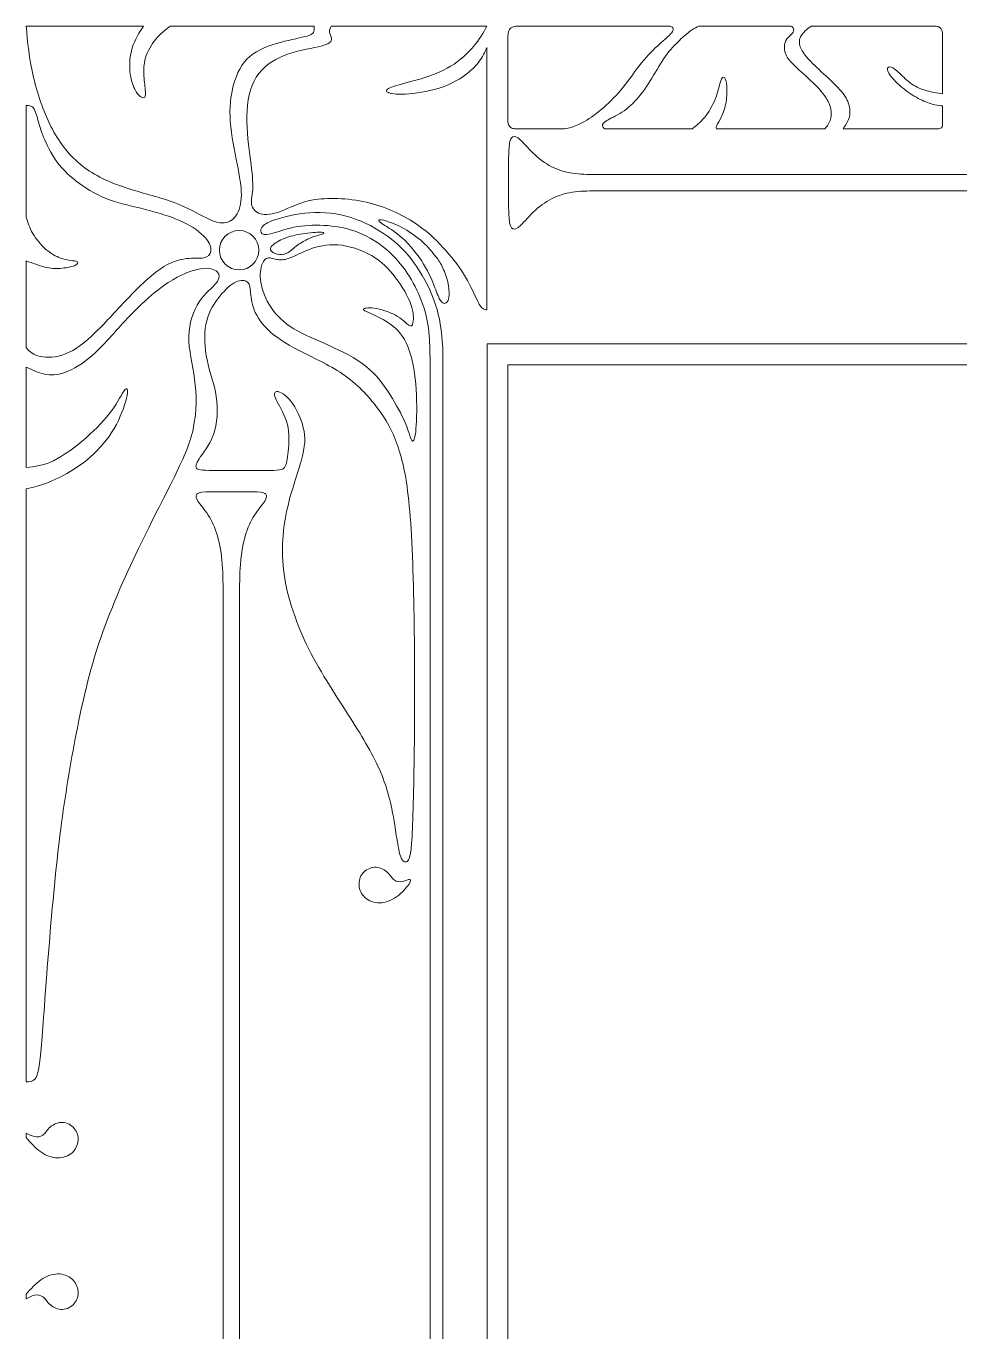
# Model space of a CAD drawing. Header units: millimetres. Extents: x -94 to 94, y -14 to 141.
# Drawn here: x -93.5 to -42.8, y 69.7 to 140.6 of the extents above; entities that cross this region are included whole.
import ezdxf

# ---------------------------------------------------------------- set-up
doc = ezdxf.new("R2010")
doc.units = ezdxf.units.MM
doc.header["$MEASUREMENT"] = 0
doc.layers.add('Layer 1', color=7, linetype='Continuous')

msp = doc.modelspace()

# ---------------------------------------------------------------- linework, layer by layer
at = {"layer": 'Layer 1', "lineweight": 9}
for points in [[(-68.496, 28.624), (69.198, 28.624), (69.198, 123.342), (-68.496, 123.342), (-68.496, 28.624)], [(-67.364, 29.757), (68.065, 29.757), (68.065, 122.209), (-67.364, 122.209), (-67.364, 29.757)]]:
    msp.add_lwpolyline(points, close=True, dxfattribs=at)
msp.add_ellipse((-81.964, 128.43), major_axis=(0, 1.07), ratio=1, dxfattribs=at)
for points in [[(-93.529, 140.604), (-93.529, 140.604), (-87.159, 140.604), (-87.159, 140.604)], [(-85.68, 140.604), (-85.68, 140.604), (-77.878, 140.604), (-77.878, 140.604)], [(-76.965, 140.604), (-76.965, 140.604), (-68.502, 140.604), (-68.502, 140.604)], [(-58.556, 140.604), (-58.556, 140.604), (-66.799, 140.604), (-66.799, 140.604)], [(-56.999, 140.604), (-56.999, 140.604), (-51.993, 140.604), (-51.993, 140.604)], [(-50.895, 140.604), (-50.895, 140.604), (-44.179, 140.604), (-44.179, 140.604)], [(-67.365, 139.954), (-67.365, 139.954), (-67.365, 135.549), (-67.365, 135.549)], [(-43.754, 140.064), (-43.754, 140.064), (-43.754, 136.929), (-43.754, 136.929)], [(-68.502, 139.438), (-68.502, 139.438), (-68.502, 125.186), (-68.502, 125.186)], [(-93.529, 130.22), (-93.529, 130.22), (-93.529, 136.292), (-93.529, 136.292)], [(-43.754, 136.268), (-43.754, 136.268), (-43.754, 135.282), (-43.754, 135.282)], [(-66.846, 135.03), (-66.846, 135.03), (-64.294, 135.03), (-64.294, 135.03)], [(-62.1, 135.03), (-62.1, 135.03), (-57.349, 135.03), (-57.349, 135.03)], [(-56.036, 135.03), (-56.036, 135.03), (-50.152, 135.03), (-50.152, 135.03)], [(-49.161, 135.03), (-49.161, 135.03), (-44.021, 135.03), (-44.021, 135.03)], [(-23.721, 132.537), (-23.721, 132.537), (-62.418, 132.537), (-62.418, 132.537)], [(-30.186, 131.657), (-30.186, 131.657), (-62.418, 131.657), (-62.418, 131.657)], [(-93.529, 123.141), (-93.529, 123.141), (-93.529, 127.86), (-93.529, 127.86)], [(-93.529, 122.088), (-93.529, 122.088), (-93.529, 116.629), (-93.529, 116.629)], [(-71.588, 75.983), (-71.588, 75.983), (-71.588, 122.082), (-71.588, 122.082)], [(-70.896, 75.983), (-70.896, 75.983), (-70.896, 122.082), (-70.896, 122.082)], [(-93.529, 115.465), (-93.529, 115.465), (-93.529, 83.265), (-93.529, 83.265)], [(-82.832, 75.983), (-82.832, 75.983), (-82.832, 109.551), (-82.832, 109.551)], [(-81.934, 75.983), (-81.934, 75.983), (-81.934, 109.551), (-81.934, 109.551)], [(-93.529, 80.485), (-93.529, 80.485), (-93.529, 80.237), (-93.529, 80.237)], [(-82.832, 75.983), (-82.832, 75.983), (-82.832, 42.415), (-82.832, 42.415)], [(-81.934, 75.983), (-81.934, 75.983), (-81.934, 42.415), (-81.934, 42.415)], [(-71.588, 75.983), (-71.588, 75.983), (-71.588, 29.884), (-71.588, 29.884)], [(-70.896, 75.983), (-70.896, 75.983), (-70.896, 29.884), (-70.896, 29.884)], [(-93.529, 71.481), (-93.529, 71.481), (-93.529, 71.729), (-93.529, 71.729)]]:
    msp.add_open_spline(points, degree=3, dxfattribs=at)
for points, knots in [([(-93.529, 140.604), (-93.444, 139.723), (-93.359, 138.843), (-93.148, 137.91), (-93.148, 137.91), (-92.938, 136.977), (-92.602, 135.991), (-92.18, 135.157), (-92.18, 135.157), (-91.758, 134.324), (-91.25, 133.642), (-90.599, 133.107), (-90.599, 133.107), (-89.949, 132.572), (-89.157, 132.184), (-88.303, 131.888), (-88.303, 131.888), (-87.448, 131.592), (-86.53, 131.387), (-85.768, 131.12), (-85.768, 131.12), (-85.005, 130.852), (-84.396, 130.522), (-83.94, 130.289), (-83.94, 130.289), (-83.484, 130.056), (-83.18, 129.919), (-82.889, 129.914), (-82.889, 129.914), (-82.598, 129.909), (-82.32, 130.034), (-82.131, 130.297), (-82.131, 130.297), (-81.942, 130.559), (-81.843, 130.957), (-81.84, 131.424), (-81.84, 131.424), (-81.837, 131.891), (-81.932, 132.425), (-82.068, 133.118), (-82.068, 133.118), (-82.205, 133.81), (-82.383, 134.659), (-82.438, 135.414), (-82.438, 135.414), (-82.493, 136.169), (-82.425, 136.83), (-82.257, 137.43), (-82.257, 137.43), (-82.089, 138.031), (-81.822, 138.571), (-81.376, 138.954), (-81.376, 138.954), (-80.93, 139.336), (-80.306, 139.562), (-79.714, 139.722), (-79.714, 139.722), (-79.122, 139.882), (-78.56, 139.976), (-78.259, 140.065), (-78.259, 140.065), (-77.957, 140.154), (-77.915, 140.238), (-77.895, 140.327), (-77.895, 140.327), (-77.875, 140.416), (-77.876, 140.51), (-77.878, 140.604)], [0, 0, 0, 0, 0.055556, 0.055556, 0.055556, 0.055556, 0.111111, 0.111111, 0.111111, 0.111111, 0.166667, 0.166667, 0.166667, 0.166667, 0.222222, 0.222222, 0.222222, 0.222222, 0.277778, 0.277778, 0.277778, 0.277778, 0.333333, 0.333333, 0.333333, 0.333333, 0.388889, 0.388889, 0.388889, 0.388889, 0.444444, 0.444444, 0.444444, 0.444444, 0.5, 0.5, 0.5, 0.5, 0.555556, 0.555556, 0.555556, 0.555556, 0.611111, 0.611111, 0.611111, 0.611111, 0.666667, 0.666667, 0.666667, 0.666667, 0.722222, 0.722222, 0.722222, 0.722222, 0.777778, 0.777778, 0.777778, 0.777778, 0.833333, 0.833333, 0.833333, 0.833333, 0.888889, 0.888889, 0.888889, 0.888889, 1, 1, 1, 1]), ([(-87.159, 140.604), (-87.393, 140.227), (-87.628, 139.85), (-87.761, 139.428), (-87.761, 139.428), (-87.894, 139.006), (-87.925, 138.539), (-87.889, 138.141), (-87.889, 138.141), (-87.852, 137.742), (-87.747, 137.412), (-87.632, 137.184), (-87.632, 137.184), (-87.516, 136.956), (-87.39, 136.83), (-87.291, 136.764), (-87.291, 136.764), (-87.191, 136.699), (-87.118, 136.694), (-87.078, 136.751), (-87.078, 136.751), (-87.039, 136.809), (-87.034, 136.93), (-87.055, 137.152), (-87.055, 137.152), (-87.076, 137.375), (-87.123, 137.7), (-87.136, 138.023), (-87.136, 138.023), (-87.149, 138.345), (-87.128, 138.665), (-87, 139.011), (-87, 139.011), (-86.871, 139.357), (-86.635, 139.73), (-86.397, 139.999), (-86.397, 139.999), (-86.16, 140.269), (-85.92, 140.436), (-85.68, 140.604)], [0, 0, 0, 0, 0.090909, 0.090909, 0.090909, 0.090909, 0.181818, 0.181818, 0.181818, 0.181818, 0.272727, 0.272727, 0.272727, 0.272727, 0.363636, 0.363636, 0.363636, 0.363636, 0.454545, 0.454545, 0.454545, 0.454545, 0.545455, 0.545455, 0.545455, 0.545455, 0.636364, 0.636364, 0.636364, 0.636364, 0.727273, 0.727273, 0.727273, 0.727273, 0.818182, 0.818182, 0.818182, 0.818182, 1, 1, 1, 1]), ([(-76.965, 140.604), (-77.016, 140.494), (-77.067, 140.384), (-77.046, 140.259), (-77.046, 140.259), (-77.024, 140.133), (-76.93, 139.992), (-76.945, 139.866), (-76.945, 139.866), (-76.961, 139.74), (-77.087, 139.63), (-77.504, 139.522), (-77.504, 139.522), (-77.921, 139.415), (-78.629, 139.31), (-79.273, 139.092), (-79.273, 139.092), (-79.918, 138.875), (-80.5, 138.545), (-80.891, 138.028), (-80.891, 138.028), (-81.282, 137.512), (-81.481, 136.809), (-81.528, 136.015), (-81.528, 136.015), (-81.575, 135.22), (-81.471, 134.334), (-81.379, 133.603), (-81.379, 133.603), (-81.287, 132.871), (-81.208, 132.294), (-81.216, 131.87), (-81.216, 131.87), (-81.224, 131.445), (-81.319, 131.172), (-81.282, 130.934), (-81.282, 130.934), (-81.245, 130.695), (-81.077, 130.49), (-80.802, 130.409), (-80.802, 130.409), (-80.527, 130.328), (-80.144, 130.37), (-79.68, 130.551), (-79.68, 130.551), (-79.216, 130.732), (-78.671, 131.052), (-77.832, 131.18), (-77.832, 131.18), (-76.993, 131.308), (-75.86, 131.246), (-74.851, 130.989), (-74.851, 130.989), (-73.841, 130.732), (-72.955, 130.281), (-72.276, 129.814), (-72.276, 129.814), (-71.597, 129.347), (-71.125, 128.865), (-70.714, 128.393), (-70.714, 128.393), (-70.302, 127.921), (-69.951, 127.46), (-69.665, 126.975), (-69.665, 126.975), (-69.379, 126.49), (-69.159, 125.981), (-69.015, 125.687), (-69.015, 125.687), (-68.87, 125.394), (-68.802, 125.315), (-68.73, 125.267), (-68.73, 125.267), (-68.657, 125.22), (-68.58, 125.203), (-68.502, 125.186)], [0, 0, 0, 0, 0.05, 0.05, 0.05, 0.05, 0.1, 0.1, 0.1, 0.1, 0.15, 0.15, 0.15, 0.15, 0.2, 0.2, 0.2, 0.2, 0.25, 0.25, 0.25, 0.25, 0.3, 0.3, 0.3, 0.3, 0.35, 0.35, 0.35, 0.35, 0.4, 0.4, 0.4, 0.4, 0.45, 0.45, 0.45, 0.45, 0.5, 0.5, 0.5, 0.5, 0.55, 0.55, 0.55, 0.55, 0.6, 0.6, 0.6, 0.6, 0.65, 0.65, 0.65, 0.65, 0.7, 0.7, 0.7, 0.7, 0.75, 0.75, 0.75, 0.75, 0.8, 0.8, 0.8, 0.8, 0.85, 0.85, 0.85, 0.85, 0.9, 0.9, 0.9, 0.9, 1, 1, 1, 1]), ([(-68.502, 140.604), (-68.7, 140.248), (-68.898, 139.891), (-69.217, 139.512), (-69.217, 139.512), (-69.536, 139.132), (-69.977, 138.728), (-70.472, 138.424), (-70.472, 138.424), (-70.968, 138.12), (-71.518, 137.915), (-72.082, 137.748), (-72.082, 137.748), (-72.646, 137.58), (-73.223, 137.449), (-73.563, 137.333), (-73.563, 137.333), (-73.904, 137.218), (-74.009, 137.118), (-73.93, 137.037), (-73.93, 137.037), (-73.852, 136.956), (-73.59, 136.893), (-73.118, 136.903), (-73.118, 136.903), (-72.646, 136.914), (-71.964, 136.998), (-71.369, 137.158), (-71.369, 137.158), (-70.774, 137.318), (-70.265, 137.554), (-69.859, 137.821), (-69.859, 137.821), (-69.452, 138.088), (-69.148, 138.387), (-68.939, 138.662), (-68.939, 138.662), (-68.73, 138.937), (-68.616, 139.187), (-68.502, 139.438)], [0, 0, 0, 0, 0.090909, 0.090909, 0.090909, 0.090909, 0.181818, 0.181818, 0.181818, 0.181818, 0.272727, 0.272727, 0.272727, 0.272727, 0.363636, 0.363636, 0.363636, 0.363636, 0.454545, 0.454545, 0.454545, 0.454545, 0.545455, 0.545455, 0.545455, 0.545455, 0.636364, 0.636364, 0.636364, 0.636364, 0.727273, 0.727273, 0.727273, 0.727273, 0.818182, 0.818182, 0.818182, 0.818182, 1, 1, 1, 1]), ([(-66.799, 140.604), (-66.858, 140.604), (-66.917, 140.604), (-66.995, 140.586), (-66.995, 140.586), (-67.073, 140.568), (-67.17, 140.532), (-67.234, 140.468), (-67.234, 140.468), (-67.298, 140.403), (-67.33, 140.31), (-67.346, 140.22), (-67.346, 140.22), (-67.362, 140.129), (-67.364, 140.041), (-67.365, 139.954)], [0, 0, 0, 0, 0.2, 0.2, 0.2, 0.2, 0.4, 0.4, 0.4, 0.4, 0.6, 0.6, 0.6, 0.6, 1, 1, 1, 1]), ([(-58.592, 140.604), (-58.513, 140.582), (-58.435, 140.561), (-58.403, 140.503), (-58.403, 140.503), (-58.372, 140.445), (-58.387, 140.351), (-58.486, 140.228), (-58.486, 140.228), (-58.584, 140.104), (-58.765, 139.952), (-59.031, 139.716), (-59.031, 139.716), (-59.297, 139.48), (-59.648, 139.16), (-59.984, 138.759), (-59.984, 138.759), (-60.32, 138.358), (-60.639, 137.876), (-60.975, 137.446), (-60.975, 137.446), (-61.311, 137.016), (-61.662, 136.638), (-62.024, 136.309), (-62.024, 136.309), (-62.386, 135.98), (-62.758, 135.7), (-63.08, 135.502), (-63.08, 135.502), (-63.403, 135.304), (-63.675, 135.188), (-63.869, 135.124), (-63.869, 135.124), (-64.063, 135.059), (-64.179, 135.044), (-64.294, 135.03)], [0, 0, 0, 0, 0.1, 0.1, 0.1, 0.1, 0.2, 0.2, 0.2, 0.2, 0.3, 0.3, 0.3, 0.3, 0.4, 0.4, 0.4, 0.4, 0.5, 0.5, 0.5, 0.5, 0.6, 0.6, 0.6, 0.6, 0.7, 0.7, 0.7, 0.7, 0.8, 0.8, 0.8, 0.8, 1, 1, 1, 1]), ([(-62.1, 135.03), (-62.16, 135.078), (-62.22, 135.127), (-62.226, 135.198), (-62.226, 135.198), (-62.231, 135.27), (-62.181, 135.364), (-61.995, 135.477), (-61.995, 135.477), (-61.809, 135.59), (-61.486, 135.721), (-61.168, 135.929), (-61.168, 135.929), (-60.849, 136.137), (-60.535, 136.423), (-60.246, 136.771), (-60.246, 136.771), (-59.958, 137.118), (-59.696, 137.527), (-59.447, 137.94), (-59.447, 137.94), (-59.198, 138.353), (-58.962, 138.77), (-58.71, 139.105), (-58.71, 139.105), (-58.458, 139.441), (-58.191, 139.695), (-57.963, 139.904), (-57.963, 139.904), (-57.735, 140.112), (-57.546, 140.275), (-57.392, 140.384), (-57.392, 140.384), (-57.238, 140.493), (-57.118, 140.548), (-56.999, 140.604)], [0, 0, 0, 0, 0.1, 0.1, 0.1, 0.1, 0.2, 0.2, 0.2, 0.2, 0.3, 0.3, 0.3, 0.3, 0.4, 0.4, 0.4, 0.4, 0.5, 0.5, 0.5, 0.5, 0.6, 0.6, 0.6, 0.6, 0.7, 0.7, 0.7, 0.7, 0.8, 0.8, 0.8, 0.8, 1, 1, 1, 1]), ([(-51.993, 140.604), (-51.932, 140.566), (-51.872, 140.529), (-51.85, 140.463), (-51.85, 140.463), (-51.828, 140.397), (-51.843, 140.303), (-51.915, 140.213), (-51.915, 140.213), (-51.988, 140.122), (-52.116, 140.035), (-52.205, 139.918), (-52.205, 139.918), (-52.294, 139.8), (-52.344, 139.65), (-52.348, 139.465), (-52.348, 139.465), (-52.352, 139.28), (-52.31, 139.06), (-52.1, 138.789), (-52.1, 138.789), (-51.89, 138.518), (-51.513, 138.195), (-51.162, 137.877), (-51.162, 137.877), (-50.81, 137.558), (-50.485, 137.243), (-50.251, 136.942), (-50.251, 136.942), (-50.016, 136.64), (-49.872, 136.352), (-49.822, 136.087), (-49.822, 136.087), (-49.772, 135.822), (-49.817, 135.581), (-49.888, 135.409), (-49.888, 135.409), (-49.958, 135.237), (-50.055, 135.133), (-50.152, 135.03)], [0, 0, 0, 0, 0.090909, 0.090909, 0.090909, 0.090909, 0.181818, 0.181818, 0.181818, 0.181818, 0.272727, 0.272727, 0.272727, 0.272727, 0.363636, 0.363636, 0.363636, 0.363636, 0.454545, 0.454545, 0.454545, 0.454545, 0.545455, 0.545455, 0.545455, 0.545455, 0.636364, 0.636364, 0.636364, 0.636364, 0.727273, 0.727273, 0.727273, 0.727273, 0.818182, 0.818182, 0.818182, 0.818182, 1, 1, 1, 1]), ([(-49.161, 135.03), (-49.03, 135.22), (-48.899, 135.41), (-48.835, 135.617), (-48.835, 135.617), (-48.771, 135.825), (-48.773, 136.05), (-48.826, 136.271), (-48.826, 136.271), (-48.878, 136.491), (-48.98, 136.706), (-49.176, 136.956), (-49.176, 136.956), (-49.371, 137.207), (-49.659, 137.492), (-49.978, 137.791), (-49.978, 137.791), (-50.296, 138.09), (-50.645, 138.402), (-50.9, 138.663), (-50.9, 138.663), (-51.154, 138.924), (-51.314, 139.134), (-51.416, 139.33), (-51.416, 139.33), (-51.518, 139.527), (-51.563, 139.711), (-51.517, 139.885), (-51.517, 139.885), (-51.471, 140.059), (-51.335, 140.224), (-51.216, 140.343), (-51.216, 140.343), (-51.097, 140.461), (-50.996, 140.532), (-50.895, 140.604)], [0, 0, 0, 0, 0.1, 0.1, 0.1, 0.1, 0.2, 0.2, 0.2, 0.2, 0.3, 0.3, 0.3, 0.3, 0.4, 0.4, 0.4, 0.4, 0.5, 0.5, 0.5, 0.5, 0.6, 0.6, 0.6, 0.6, 0.7, 0.7, 0.7, 0.7, 0.8, 0.8, 0.8, 0.8, 1, 1, 1, 1]), ([(-44.179, 140.604), (-44.135, 140.604), (-44.091, 140.604), (-44.038, 140.589), (-44.038, 140.589), (-43.985, 140.574), (-43.923, 140.545), (-43.882, 140.509), (-43.882, 140.509), (-43.84, 140.474), (-43.817, 140.432), (-43.799, 140.385), (-43.799, 140.385), (-43.781, 140.338), (-43.766, 140.286), (-43.759, 140.232), (-43.759, 140.232), (-43.752, 140.177), (-43.753, 140.121), (-43.754, 140.064)], [0, 0, 0, 0, 0.166667, 0.166667, 0.166667, 0.166667, 0.333333, 0.333333, 0.333333, 0.333333, 0.5, 0.5, 0.5, 0.5, 0.666667, 0.666667, 0.666667, 0.666667, 1, 1, 1, 1]), ([(-43.754, 136.929), (-44.041, 136.971), (-44.328, 137.013), (-44.612, 137.09), (-44.612, 137.09), (-44.896, 137.167), (-45.176, 137.28), (-45.429, 137.454), (-45.429, 137.454), (-45.682, 137.629), (-45.908, 137.865), (-46.094, 138.042), (-46.094, 138.042), (-46.28, 138.219), (-46.427, 138.337), (-46.546, 138.372), (-46.546, 138.372), (-46.665, 138.407), (-46.757, 138.36), (-46.751, 138.25), (-46.751, 138.25), (-46.744, 138.14), (-46.639, 137.967), (-46.456, 137.759), (-46.456, 137.759), (-46.272, 137.55), (-46.01, 137.306), (-45.726, 137.094), (-45.726, 137.094), (-45.441, 136.882), (-45.134, 136.701), (-44.864, 136.575), (-44.864, 136.575), (-44.594, 136.449), (-44.361, 136.378), (-44.182, 136.336), (-44.182, 136.336), (-44.003, 136.294), (-43.878, 136.281), (-43.754, 136.268)], [0, 0, 0, 0, 0.090909, 0.090909, 0.090909, 0.090909, 0.181818, 0.181818, 0.181818, 0.181818, 0.272727, 0.272727, 0.272727, 0.272727, 0.363636, 0.363636, 0.363636, 0.363636, 0.454545, 0.454545, 0.454545, 0.454545, 0.545455, 0.545455, 0.545455, 0.545455, 0.636364, 0.636364, 0.636364, 0.636364, 0.727273, 0.727273, 0.727273, 0.727273, 0.818182, 0.818182, 0.818182, 0.818182, 1, 1, 1, 1]), ([(-57.349, 135.03), (-57.132, 135.196), (-56.914, 135.363), (-56.688, 135.64), (-56.688, 135.64), (-56.463, 135.917), (-56.23, 136.305), (-56.084, 136.675), (-56.084, 136.675), (-55.939, 137.045), (-55.881, 137.396), (-55.811, 137.602), (-55.811, 137.602), (-55.742, 137.808), (-55.661, 137.868), (-55.6, 137.81), (-55.6, 137.81), (-55.54, 137.753), (-55.501, 137.577), (-55.481, 137.334), (-55.481, 137.334), (-55.461, 137.092), (-55.461, 136.782), (-55.51, 136.488), (-55.51, 136.488), (-55.558, 136.193), (-55.656, 135.912), (-55.759, 135.689), (-55.759, 135.689), (-55.863, 135.466), (-55.973, 135.301), (-56.02, 135.201), (-56.02, 135.201), (-56.067, 135.101), (-56.051, 135.065), (-56.036, 135.03)], [0, 0, 0, 0, 0.1, 0.1, 0.1, 0.1, 0.2, 0.2, 0.2, 0.2, 0.3, 0.3, 0.3, 0.3, 0.4, 0.4, 0.4, 0.4, 0.5, 0.5, 0.5, 0.5, 0.6, 0.6, 0.6, 0.6, 0.7, 0.7, 0.7, 0.7, 0.8, 0.8, 0.8, 0.8, 1, 1, 1, 1]), ([(-93.529, 123.141), (-93.372, 122.968), (-93.214, 122.795), (-92.894, 122.695), (-92.894, 122.695), (-92.575, 122.595), (-92.092, 122.569), (-91.584, 122.731), (-91.584, 122.731), (-91.075, 122.894), (-90.54, 123.246), (-89.969, 123.77), (-89.969, 123.77), (-89.397, 124.294), (-88.789, 124.992), (-88.147, 125.671), (-88.147, 125.671), (-87.504, 126.35), (-86.828, 127.01), (-86.256, 127.406), (-86.256, 127.406), (-85.685, 127.802), (-85.218, 127.933), (-84.822, 127.975), (-84.822, 127.975), (-84.426, 128.017), (-84.101, 127.97), (-83.876, 128.014), (-83.876, 128.014), (-83.65, 128.059), (-83.524, 128.195), (-83.501, 128.389), (-83.501, 128.389), (-83.477, 128.583), (-83.556, 128.835), (-83.8, 129.115), (-83.8, 129.115), (-84.043, 129.396), (-84.453, 129.705), (-85.027, 129.973), (-85.027, 129.973), (-85.601, 130.24), (-86.34, 130.466), (-87.04, 130.644), (-87.04, 130.644), (-87.74, 130.822), (-88.401, 130.953), (-89.004, 131.174), (-89.004, 131.174), (-89.607, 131.394), (-90.152, 131.703), (-90.632, 132.052), (-90.632, 132.052), (-91.112, 132.401), (-91.526, 132.789), (-91.854, 133.234), (-91.854, 133.234), (-92.181, 133.68), (-92.423, 134.183), (-92.582, 134.577), (-92.582, 134.577), (-92.741, 134.971), (-92.819, 135.256), (-92.887, 135.499), (-92.887, 135.499), (-92.956, 135.742), (-93.017, 135.944), (-93.076, 136.069), (-93.076, 136.069), (-93.135, 136.193), (-93.192, 136.24), (-93.267, 136.264), (-93.267, 136.264), (-93.343, 136.289), (-93.436, 136.291), (-93.529, 136.292)], [0, 0, 0, 0, 0.05, 0.05, 0.05, 0.05, 0.1, 0.1, 0.1, 0.1, 0.15, 0.15, 0.15, 0.15, 0.2, 0.2, 0.2, 0.2, 0.25, 0.25, 0.25, 0.25, 0.3, 0.3, 0.3, 0.3, 0.35, 0.35, 0.35, 0.35, 0.4, 0.4, 0.4, 0.4, 0.45, 0.45, 0.45, 0.45, 0.5, 0.5, 0.5, 0.5, 0.55, 0.55, 0.55, 0.55, 0.6, 0.6, 0.6, 0.6, 0.65, 0.65, 0.65, 0.65, 0.7, 0.7, 0.7, 0.7, 0.75, 0.75, 0.75, 0.75, 0.8, 0.8, 0.8, 0.8, 0.85, 0.85, 0.85, 0.85, 0.9, 0.9, 0.9, 0.9, 1, 1, 1, 1]), ([(-67.365, 135.549), (-67.365, 135.48), (-67.365, 135.41), (-67.347, 135.335), (-67.347, 135.335), (-67.329, 135.259), (-67.292, 135.178), (-67.241, 135.125), (-67.241, 135.125), (-67.19, 135.072), (-67.124, 135.047), (-67.056, 135.036), (-67.056, 135.036), (-66.988, 135.025), (-66.917, 135.027), (-66.846, 135.03)], [0, 0, 0, 0, 0.2, 0.2, 0.2, 0.2, 0.4, 0.4, 0.4, 0.4, 0.6, 0.6, 0.6, 0.6, 1, 1, 1, 1]), ([(-44.021, 135.03), (-43.99, 135.029), (-43.959, 135.028), (-43.923, 135.035), (-43.923, 135.035), (-43.886, 135.043), (-43.844, 135.059), (-43.816, 135.086), (-43.816, 135.086), (-43.787, 135.113), (-43.771, 135.152), (-43.763, 135.186), (-43.763, 135.186), (-43.755, 135.221), (-43.754, 135.251), (-43.754, 135.282)], [0, 0, 0, 0, 0.2, 0.2, 0.2, 0.2, 0.4, 0.4, 0.4, 0.4, 0.6, 0.6, 0.6, 0.6, 1, 1, 1, 1]), ([(-62.418, 132.537), (-62.859, 132.54), (-63.299, 132.543), (-63.709, 132.592), (-63.709, 132.592), (-64.12, 132.642), (-64.5, 132.739), (-64.859, 132.903), (-64.859, 132.903), (-65.218, 133.067), (-65.556, 133.298), (-65.87, 133.587), (-65.87, 133.587), (-66.183, 133.877), (-66.471, 134.226), (-66.675, 134.416), (-66.675, 134.416), (-66.878, 134.606), (-66.996, 134.637), (-67.093, 134.593), (-67.093, 134.593), (-67.19, 134.548), (-67.266, 134.428), (-67.301, 133.999), (-67.301, 133.999), (-67.337, 133.57), (-67.331, 132.834), (-67.326, 132.097)], [0, 0, 0, 0, 0.125, 0.125, 0.125, 0.125, 0.25, 0.25, 0.25, 0.25, 0.375, 0.375, 0.375, 0.375, 0.5, 0.5, 0.5, 0.5, 0.625, 0.625, 0.625, 0.625, 0.75, 0.75, 0.75, 0.75, 1, 1, 1, 1]), ([(-62.418, 131.657), (-62.859, 131.654), (-63.299, 131.651), (-63.709, 131.601), (-63.709, 131.601), (-64.12, 131.552), (-64.5, 131.455), (-64.859, 131.291), (-64.859, 131.291), (-65.218, 131.127), (-65.556, 130.896), (-65.87, 130.606), (-65.87, 130.606), (-66.183, 130.317), (-66.471, 129.968), (-66.675, 129.778), (-66.675, 129.778), (-66.878, 129.588), (-66.996, 129.556), (-67.093, 129.601), (-67.093, 129.601), (-67.19, 129.646), (-67.266, 129.766), (-67.301, 130.195), (-67.301, 130.195), (-67.337, 130.623), (-67.331, 131.36), (-67.326, 132.097)], [0, 0, 0, 0, 0.125, 0.125, 0.125, 0.125, 0.25, 0.25, 0.25, 0.25, 0.375, 0.375, 0.375, 0.375, 0.5, 0.5, 0.5, 0.5, 0.625, 0.625, 0.625, 0.625, 0.75, 0.75, 0.75, 0.75, 1, 1, 1, 1]), ([(-70.896, 122.082), (-70.891, 122.52), (-70.885, 122.957), (-70.927, 123.517), (-70.927, 123.517), (-70.969, 124.077), (-71.058, 124.758), (-71.291, 125.471), (-71.291, 125.471), (-71.525, 126.185), (-71.902, 126.929), (-72.309, 127.535), (-72.309, 127.535), (-72.715, 128.14), (-73.15, 128.607), (-73.693, 129.034), (-73.693, 129.034), (-74.236, 129.462), (-74.886, 129.85), (-75.601, 130.109), (-75.601, 130.109), (-76.317, 130.369), (-77.099, 130.5), (-77.846, 130.482), (-77.846, 130.482), (-78.593, 130.463), (-79.306, 130.295), (-79.781, 130.156), (-79.781, 130.156), (-80.255, 130.017), (-80.491, 129.907), (-80.633, 129.774), (-80.633, 129.774), (-80.774, 129.64), (-80.821, 129.483), (-80.769, 129.386), (-80.769, 129.386), (-80.717, 129.289), (-80.564, 129.252), (-80.258, 129.323), (-80.258, 129.323), (-79.951, 129.393), (-79.489, 129.572), (-78.983, 129.677), (-78.983, 129.677), (-78.478, 129.781), (-77.927, 129.813), (-77.358, 129.782), (-77.358, 129.782), (-76.789, 129.75), (-76.202, 129.656), (-75.649, 129.459), (-75.649, 129.459), (-75.096, 129.263), (-74.576, 128.964), (-74.123, 128.604), (-74.123, 128.604), (-73.669, 128.245), (-73.281, 127.826), (-72.951, 127.362), (-72.951, 127.362), (-72.621, 126.898), (-72.348, 126.389), (-72.141, 125.893), (-72.141, 125.893), (-71.934, 125.398), (-71.792, 124.916), (-71.711, 124.394), (-71.711, 124.394), (-71.63, 123.872), (-71.609, 123.311), (-71.598, 122.919), (-71.598, 122.919), (-71.588, 122.527), (-71.588, 122.305), (-71.588, 122.082)], [0, 0, 0, 0, 0.05, 0.05, 0.05, 0.05, 0.1, 0.1, 0.1, 0.1, 0.15, 0.15, 0.15, 0.15, 0.2, 0.2, 0.2, 0.2, 0.25, 0.25, 0.25, 0.25, 0.3, 0.3, 0.3, 0.3, 0.35, 0.35, 0.35, 0.35, 0.4, 0.4, 0.4, 0.4, 0.45, 0.45, 0.45, 0.45, 0.5, 0.5, 0.5, 0.5, 0.55, 0.55, 0.55, 0.55, 0.6, 0.6, 0.6, 0.6, 0.65, 0.65, 0.65, 0.65, 0.7, 0.7, 0.7, 0.7, 0.75, 0.75, 0.75, 0.75, 0.8, 0.8, 0.8, 0.8, 0.85, 0.85, 0.85, 0.85, 0.9, 0.9, 0.9, 0.9, 1, 1, 1, 1]), ([(-93.529, 130.22), (-93.437, 129.934), (-93.345, 129.648), (-93.166, 129.343), (-93.166, 129.343), (-92.986, 129.037), (-92.719, 128.712), (-92.45, 128.478), (-92.45, 128.478), (-92.181, 128.243), (-91.911, 128.099), (-91.657, 128.008), (-91.657, 128.008), (-91.403, 127.918), (-91.164, 127.881), (-91.006, 127.862), (-91.006, 127.862), (-90.847, 127.842), (-90.768, 127.839), (-90.737, 127.795), (-90.737, 127.795), (-90.705, 127.75), (-90.721, 127.664), (-90.893, 127.593), (-90.893, 127.593), (-91.064, 127.522), (-91.392, 127.467), (-91.677, 127.447), (-91.677, 127.447), (-91.961, 127.428), (-92.202, 127.443), (-92.504, 127.518), (-92.504, 127.518), (-92.805, 127.593), (-93.167, 127.727), (-93.529, 127.86)], [0, 0, 0, 0, 0.1, 0.1, 0.1, 0.1, 0.2, 0.2, 0.2, 0.2, 0.3, 0.3, 0.3, 0.3, 0.4, 0.4, 0.4, 0.4, 0.5, 0.5, 0.5, 0.5, 0.6, 0.6, 0.6, 0.6, 0.7, 0.7, 0.7, 0.7, 0.8, 0.8, 0.8, 0.8, 1, 1, 1, 1]), ([(-71.274, 128.081), (-71.445, 128.304), (-71.686, 128.595), (-71.982, 128.868), (-71.982, 128.868), (-72.279, 129.14), (-72.63, 129.395), (-72.984, 129.594), (-72.984, 129.594), (-73.338, 129.793), (-73.694, 129.937), (-73.939, 130.015), (-73.939, 130.015), (-74.185, 130.092), (-74.318, 130.103), (-74.364, 130.075), (-74.364, 130.075), (-74.41, 130.047), (-74.368, 129.982), (-74.143, 129.837), (-74.143, 129.837), (-73.917, 129.691), (-73.508, 129.465), (-73.09, 129.085), (-73.09, 129.085), (-72.672, 128.705), (-72.245, 128.17), (-71.942, 127.679), (-71.942, 127.679), (-71.639, 127.187), (-71.461, 126.739), (-71.328, 126.398), (-71.328, 126.398), (-71.196, 126.057), (-71.109, 125.824), (-71.021, 125.693), (-71.021, 125.693), (-70.934, 125.562), (-70.844, 125.533), (-70.765, 125.551), (-70.765, 125.551), (-70.685, 125.569), (-70.614, 125.635), (-70.58, 125.816), (-70.58, 125.816), (-70.546, 125.997), (-70.548, 126.293), (-70.609, 126.601), (-70.609, 126.601), (-70.669, 126.909), (-70.787, 127.229), (-70.896, 127.466), (-70.896, 127.466), (-71.004, 127.704), (-71.104, 127.858), (-71.274, 128.081)], [0, 0, 0, 0, 0.066667, 0.066667, 0.066667, 0.066667, 0.133333, 0.133333, 0.133333, 0.133333, 0.2, 0.2, 0.2, 0.2, 0.266667, 0.266667, 0.266667, 0.266667, 0.333333, 0.333333, 0.333333, 0.333333, 0.4, 0.4, 0.4, 0.4, 0.466667, 0.466667, 0.466667, 0.466667, 0.533333, 0.533333, 0.533333, 0.533333, 0.6, 0.6, 0.6, 0.6, 0.666667, 0.666667, 0.666667, 0.666667, 0.733333, 0.733333, 0.733333, 0.733333, 0.8, 0.8, 0.8, 0.8, 0.866667, 0.866667, 0.866667, 0.866667, 1, 1, 1, 1]), ([(-78.649, 129.303), (-79.019, 129.237), (-79.339, 129.148), (-79.602, 129.033), (-79.602, 129.033), (-79.866, 128.917), (-80.073, 128.776), (-80.178, 128.666), (-80.178, 128.666), (-80.283, 128.556), (-80.285, 128.477), (-80.225, 128.401), (-80.225, 128.401), (-80.165, 128.325), (-80.042, 128.251), (-79.888, 128.216), (-79.888, 128.216), (-79.735, 128.181), (-79.551, 128.183), (-79.378, 128.263), (-79.378, 128.263), (-79.205, 128.343), (-79.043, 128.5), (-78.857, 128.646), (-78.857, 128.646), (-78.67, 128.791), (-78.461, 128.925), (-78.255, 129.025), (-78.255, 129.025), (-78.049, 129.124), (-77.847, 129.19), (-77.686, 129.236), (-77.686, 129.236), (-77.525, 129.282), (-77.404, 129.308), (-77.37, 129.341), (-77.37, 129.341), (-77.336, 129.373), (-77.388, 129.413), (-77.624, 129.412), (-77.624, 129.412), (-77.86, 129.41), (-78.28, 129.368), (-78.649, 129.303)], [0, 0, 0, 0, 0.083333, 0.083333, 0.083333, 0.083333, 0.166667, 0.166667, 0.166667, 0.166667, 0.25, 0.25, 0.25, 0.25, 0.333333, 0.333333, 0.333333, 0.333333, 0.416667, 0.416667, 0.416667, 0.416667, 0.5, 0.5, 0.5, 0.5, 0.583333, 0.583333, 0.583333, 0.583333, 0.666667, 0.666667, 0.666667, 0.666667, 0.75, 0.75, 0.75, 0.75, 0.833333, 0.833333, 0.833333, 0.833333, 1, 1, 1, 1]), ([(-73.461, 126.935), (-73.822, 127.41), (-74.231, 127.829), (-74.777, 128.146), (-74.777, 128.146), (-75.322, 128.464), (-76.004, 128.679), (-76.599, 128.723), (-76.599, 128.723), (-77.194, 128.768), (-77.703, 128.642), (-78.143, 128.474), (-78.143, 128.474), (-78.583, 128.306), (-78.956, 128.097), (-79.247, 127.994), (-79.247, 127.994), (-79.538, 127.892), (-79.748, 127.898), (-79.923, 127.932), (-79.923, 127.932), (-80.099, 127.966), (-80.24, 128.029), (-80.371, 128.013), (-80.371, 128.013), (-80.503, 127.997), (-80.623, 127.903), (-80.71, 127.683), (-80.71, 127.683), (-80.796, 127.462), (-80.849, 127.116), (-80.781, 126.692), (-80.781, 126.692), (-80.712, 126.267), (-80.523, 125.763), (-80.227, 125.32), (-80.227, 125.32), (-79.931, 124.877), (-79.527, 124.494), (-78.99, 124.169), (-78.99, 124.169), (-78.452, 123.844), (-77.781, 123.577), (-77.076, 123.26), (-77.076, 123.26), (-76.371, 122.942), (-75.631, 122.575), (-75.062, 122.119), (-75.062, 122.119), (-74.494, 121.663), (-74.095, 121.118), (-73.757, 120.58), (-73.757, 120.58), (-73.419, 120.043), (-73.141, 119.513), (-72.968, 119.12), (-72.968, 119.12), (-72.795, 118.727), (-72.726, 118.47), (-72.666, 118.294), (-72.666, 118.294), (-72.606, 118.118), (-72.553, 118.024), (-72.496, 118.089), (-72.496, 118.089), (-72.438, 118.155), (-72.375, 118.381), (-72.341, 118.934), (-72.341, 118.934), (-72.307, 119.487), (-72.302, 120.368), (-72.37, 121.162), (-72.37, 121.162), (-72.438, 121.957), (-72.58, 122.664), (-72.802, 123.202), (-72.802, 123.202), (-73.025, 123.739), (-73.33, 124.106), (-73.702, 124.387), (-73.702, 124.387), (-74.074, 124.667), (-74.514, 124.862), (-74.811, 124.993), (-74.811, 124.993), (-75.107, 125.124), (-75.259, 125.192), (-75.196, 125.244), (-75.196, 125.244), (-75.133, 125.297), (-74.855, 125.333), (-74.488, 125.265), (-74.488, 125.265), (-74.121, 125.197), (-73.665, 125.024), (-73.351, 124.835), (-73.351, 124.835), (-73.036, 124.646), (-72.863, 124.442), (-72.742, 124.358), (-72.742, 124.358), (-72.622, 124.274), (-72.553, 124.311), (-72.517, 124.505), (-72.517, 124.505), (-72.48, 124.699), (-72.475, 125.05), (-72.629, 125.491), (-72.629, 125.491), (-72.784, 125.931), (-73.099, 126.461), (-73.461, 126.935)], [0, 0, 0, 0, 0.034483, 0.034483, 0.034483, 0.034483, 0.068966, 0.068966, 0.068966, 0.068966, 0.103448, 0.103448, 0.103448, 0.103448, 0.137931, 0.137931, 0.137931, 0.137931, 0.172414, 0.172414, 0.172414, 0.172414, 0.206897, 0.206897, 0.206897, 0.206897, 0.241379, 0.241379, 0.241379, 0.241379, 0.275862, 0.275862, 0.275862, 0.275862, 0.310345, 0.310345, 0.310345, 0.310345, 0.344828, 0.344828, 0.344828, 0.344828, 0.37931, 0.37931, 0.37931, 0.37931, 0.413793, 0.413793, 0.413793, 0.413793, 0.448276, 0.448276, 0.448276, 0.448276, 0.482759, 0.482759, 0.482759, 0.482759, 0.517241, 0.517241, 0.517241, 0.517241, 0.551724, 0.551724, 0.551724, 0.551724, 0.586207, 0.586207, 0.586207, 0.586207, 0.62069, 0.62069, 0.62069, 0.62069, 0.655172, 0.655172, 0.655172, 0.655172, 0.689655, 0.689655, 0.689655, 0.689655, 0.724138, 0.724138, 0.724138, 0.724138, 0.758621, 0.758621, 0.758621, 0.758621, 0.793103, 0.793103, 0.793103, 0.793103, 0.827586, 0.827586, 0.827586, 0.827586, 0.862069, 0.862069, 0.862069, 0.862069, 0.896552, 0.896552, 0.896552, 0.896552, 0.931034, 0.931034, 0.931034, 0.931034, 1, 1, 1, 1]), ([(-93.529, 83.265), (-93.346, 83.265), (-93.163, 83.265), (-93.032, 83.425), (-93.032, 83.425), (-92.901, 83.585), (-92.822, 83.905), (-92.731, 84.877), (-92.731, 84.877), (-92.639, 85.85), (-92.534, 87.476), (-92.377, 89.489), (-92.377, 89.489), (-92.219, 91.503), (-92.01, 93.904), (-91.779, 95.907), (-91.779, 95.907), (-91.548, 97.91), (-91.296, 99.515), (-90.979, 101.253), (-90.979, 101.253), (-90.662, 102.991), (-90.279, 104.863), (-89.7, 106.691), (-89.7, 106.691), (-89.121, 108.518), (-88.344, 110.301), (-87.571, 111.923), (-87.571, 111.923), (-86.798, 113.546), (-86.027, 115.009), (-85.476, 116.126), (-85.476, 116.126), (-84.926, 117.243), (-84.595, 118.014), (-84.43, 118.85), (-84.43, 118.85), (-84.265, 119.686), (-84.265, 120.588), (-84.375, 121.422), (-84.375, 121.422), (-84.485, 122.256), (-84.705, 123.021), (-84.695, 123.745), (-84.695, 123.745), (-84.684, 124.468), (-84.443, 125.15), (-84.123, 125.633), (-84.123, 125.633), (-83.803, 126.115), (-83.405, 126.398), (-83.206, 126.645), (-83.206, 126.645), (-83.006, 126.891), (-83.006, 127.101), (-83.153, 127.253), (-83.153, 127.253), (-83.3, 127.405), (-83.594, 127.499), (-84.055, 127.426), (-84.055, 127.426), (-84.516, 127.353), (-85.146, 127.111), (-85.817, 126.671), (-85.817, 126.671), (-86.488, 126.23), (-87.201, 125.591), (-87.888, 124.872), (-87.888, 124.872), (-88.575, 124.154), (-89.236, 123.357), (-89.839, 122.806), (-89.839, 122.806), (-90.442, 122.256), (-90.987, 121.952), (-91.427, 121.794), (-91.427, 121.794), (-91.868, 121.637), (-92.204, 121.627), (-92.536, 121.7), (-92.536, 121.7), (-92.869, 121.773), (-93.199, 121.931), (-93.529, 122.088)], [0, 0, 0, 0, 0.045455, 0.045455, 0.045455, 0.045455, 0.090909, 0.090909, 0.090909, 0.090909, 0.136364, 0.136364, 0.136364, 0.136364, 0.181818, 0.181818, 0.181818, 0.181818, 0.227273, 0.227273, 0.227273, 0.227273, 0.272727, 0.272727, 0.272727, 0.272727, 0.318182, 0.318182, 0.318182, 0.318182, 0.363636, 0.363636, 0.363636, 0.363636, 0.409091, 0.409091, 0.409091, 0.409091, 0.454545, 0.454545, 0.454545, 0.454545, 0.5, 0.5, 0.5, 0.5, 0.545455, 0.545455, 0.545455, 0.545455, 0.590909, 0.590909, 0.590909, 0.590909, 0.636364, 0.636364, 0.636364, 0.636364, 0.681818, 0.681818, 0.681818, 0.681818, 0.727273, 0.727273, 0.727273, 0.727273, 0.772727, 0.772727, 0.772727, 0.772727, 0.818182, 0.818182, 0.818182, 0.818182, 0.863636, 0.863636, 0.863636, 0.863636, 0.909091, 0.909091, 0.909091, 0.909091, 1, 1, 1, 1]), ([(-78.175, 106.772), (-78.851, 108.124), (-79.334, 109.54), (-79.517, 110.846), (-79.517, 110.846), (-79.701, 112.151), (-79.586, 113.347), (-79.334, 114.443), (-79.334, 114.443), (-79.082, 115.539), (-78.694, 116.535), (-78.516, 117.269), (-78.516, 117.269), (-78.337, 118.003), (-78.369, 118.475), (-78.526, 118.984), (-78.526, 118.984), (-78.684, 119.492), (-78.967, 120.038), (-79.255, 120.363), (-79.255, 120.363), (-79.544, 120.688), (-79.837, 120.793), (-79.963, 120.746), (-79.963, 120.746), (-80.089, 120.698), (-80.047, 120.499), (-79.89, 120.19), (-79.89, 120.19), (-79.732, 119.88), (-79.46, 119.461), (-79.339, 118.973), (-79.339, 118.973), (-79.218, 118.486), (-79.25, 117.93), (-79.292, 117.505), (-79.292, 117.505), (-79.334, 117.08), (-79.386, 116.787), (-79.502, 116.635), (-79.502, 116.635), (-79.617, 116.483), (-79.795, 116.472), (-80.545, 116.467), (-80.545, 116.467), (-81.295, 116.462), (-82.616, 116.462), (-83.345, 116.472), (-83.345, 116.472), (-84.074, 116.482), (-84.21, 116.504), (-84.273, 116.587), (-84.273, 116.587), (-84.336, 116.671), (-84.326, 116.818), (-84.132, 117.106), (-84.132, 117.106), (-83.938, 117.395), (-83.56, 117.825), (-83.35, 118.423), (-83.35, 118.423), (-83.141, 119.02), (-83.099, 119.786), (-83.203, 120.483), (-83.203, 120.483), (-83.308, 121.181), (-83.56, 121.81), (-83.702, 122.471), (-83.702, 122.471), (-83.843, 123.131), (-83.875, 123.823), (-83.765, 124.395), (-83.765, 124.395), (-83.654, 124.966), (-83.403, 125.417), (-83.114, 125.8), (-83.114, 125.8), (-82.826, 126.183), (-82.501, 126.498), (-82.223, 126.655), (-82.223, 126.655), (-81.945, 126.812), (-81.714, 126.812), (-81.573, 126.744), (-81.573, 126.744), (-81.431, 126.676), (-81.379, 126.539), (-81.353, 126.304), (-81.353, 126.304), (-81.326, 126.068), (-81.326, 125.732), (-81.2, 125.349), (-81.2, 125.349), (-81.075, 124.966), (-80.823, 124.536), (-80.419, 124.138), (-80.419, 124.138), (-80.015, 123.74), (-79.46, 123.372), (-78.731, 122.995), (-78.731, 122.995), (-78.002, 122.617), (-77.1, 122.229), (-76.335, 121.705), (-76.335, 121.705), (-75.569, 121.181), (-74.94, 120.52), (-74.457, 119.88), (-74.457, 119.88), (-73.975, 119.241), (-73.639, 118.622), (-73.361, 117.835), (-73.361, 117.835), (-73.084, 117.049), (-72.863, 116.094), (-72.717, 114.537), (-72.717, 114.537), (-72.57, 112.98), (-72.496, 110.82), (-72.46, 108.544), (-72.46, 108.544), (-72.423, 106.268), (-72.423, 103.877), (-72.444, 101.717), (-72.444, 101.717), (-72.465, 99.557), (-72.507, 97.627), (-72.57, 96.563), (-72.57, 96.563), (-72.633, 95.498), (-72.717, 95.299), (-72.837, 95.231), (-72.837, 95.231), (-72.958, 95.163), (-73.115, 95.225), (-73.23, 95.613), (-73.23, 95.613), (-73.346, 96.001), (-73.419, 96.715), (-73.556, 97.506), (-73.556, 97.506), (-73.692, 98.298), (-73.891, 99.169), (-74.269, 100.07), (-74.269, 100.07), (-74.646, 100.972), (-75.202, 101.906), (-75.915, 103.017), (-75.915, 103.017), (-76.628, 104.129), (-77.499, 105.419), (-78.175, 106.772)], [0, 0, 0, 0, 0.025641, 0.025641, 0.025641, 0.025641, 0.051282, 0.051282, 0.051282, 0.051282, 0.076923, 0.076923, 0.076923, 0.076923, 0.102564, 0.102564, 0.102564, 0.102564, 0.128205, 0.128205, 0.128205, 0.128205, 0.153846, 0.153846, 0.153846, 0.153846, 0.179487, 0.179487, 0.179487, 0.179487, 0.205128, 0.205128, 0.205128, 0.205128, 0.230769, 0.230769, 0.230769, 0.230769, 0.25641, 0.25641, 0.25641, 0.25641, 0.282051, 0.282051, 0.282051, 0.282051, 0.307692, 0.307692, 0.307692, 0.307692, 0.333333, 0.333333, 0.333333, 0.333333, 0.358974, 0.358974, 0.358974, 0.358974, 0.384615, 0.384615, 0.384615, 0.384615, 0.410256, 0.410256, 0.410256, 0.410256, 0.435897, 0.435897, 0.435897, 0.435897, 0.461538, 0.461538, 0.461538, 0.461538, 0.487179, 0.487179, 0.487179, 0.487179, 0.512821, 0.512821, 0.512821, 0.512821, 0.538462, 0.538462, 0.538462, 0.538462, 0.564103, 0.564103, 0.564103, 0.564103, 0.589744, 0.589744, 0.589744, 0.589744, 0.615385, 0.615385, 0.615385, 0.615385, 0.641026, 0.641026, 0.641026, 0.641026, 0.666667, 0.666667, 0.666667, 0.666667, 0.692308, 0.692308, 0.692308, 0.692308, 0.717949, 0.717949, 0.717949, 0.717949, 0.74359, 0.74359, 0.74359, 0.74359, 0.769231, 0.769231, 0.769231, 0.769231, 0.794872, 0.794872, 0.794872, 0.794872, 0.820513, 0.820513, 0.820513, 0.820513, 0.846154, 0.846154, 0.846154, 0.846154, 0.871795, 0.871795, 0.871795, 0.871795, 0.897436, 0.897436, 0.897436, 0.897436, 0.923077, 0.923077, 0.923077, 0.923077, 0.948718, 0.948718, 0.948718, 0.948718, 1, 1, 1, 1]), ([(-93.529, 116.63), (-93.062, 116.682), (-92.596, 116.734), (-92.041, 117.002), (-92.041, 117.002), (-91.485, 117.269), (-90.84, 117.752), (-90.274, 118.247), (-90.274, 118.247), (-89.707, 118.743), (-89.22, 119.251), (-88.874, 119.729), (-88.874, 119.729), (-88.528, 120.206), (-88.323, 120.651), (-88.187, 120.827), (-88.187, 120.827), (-88.051, 121.003), (-87.982, 120.908), (-88.048, 120.547), (-88.048, 120.547), (-88.113, 120.185), (-88.313, 119.555), (-88.627, 118.966), (-88.627, 118.966), (-88.942, 118.376), (-89.372, 117.825), (-89.848, 117.374), (-89.848, 117.374), (-90.324, 116.923), (-90.845, 116.572), (-91.312, 116.307), (-91.312, 116.307), (-91.779, 116.042), (-92.19, 115.864), (-92.551, 115.738), (-92.551, 115.738), (-92.911, 115.612), (-93.22, 115.539), (-93.529, 115.466)], [0, 0, 0, 0, 0.090909, 0.090909, 0.090909, 0.090909, 0.181818, 0.181818, 0.181818, 0.181818, 0.272727, 0.272727, 0.272727, 0.272727, 0.363636, 0.363636, 0.363636, 0.363636, 0.454545, 0.454545, 0.454545, 0.454545, 0.545455, 0.545455, 0.545455, 0.545455, 0.636364, 0.636364, 0.636364, 0.636364, 0.727273, 0.727273, 0.727273, 0.727273, 0.818182, 0.818182, 0.818182, 0.818182, 1, 1, 1, 1]), ([(-82.832, 109.551), (-82.831, 110.18), (-82.831, 110.809), (-82.875, 111.381), (-82.875, 111.381), (-82.92, 111.952), (-83.009, 112.466), (-83.14, 112.912), (-83.14, 112.912), (-83.271, 113.358), (-83.444, 113.735), (-83.646, 114.05), (-83.646, 114.05), (-83.848, 114.364), (-84.079, 114.616), (-84.194, 114.8), (-84.194, 114.8), (-84.309, 114.983), (-84.309, 115.099), (-84.259, 115.174), (-84.259, 115.174), (-84.21, 115.25), (-84.11, 115.287), (-83.789, 115.303), (-83.789, 115.303), (-83.468, 115.319), (-82.925, 115.313), (-82.383, 115.308)], [0, 0, 0, 0, 0.125, 0.125, 0.125, 0.125, 0.25, 0.25, 0.25, 0.25, 0.375, 0.375, 0.375, 0.375, 0.5, 0.5, 0.5, 0.5, 0.625, 0.625, 0.625, 0.625, 0.75, 0.75, 0.75, 0.75, 1, 1, 1, 1]), ([(-81.934, 109.551), (-81.934, 110.18), (-81.934, 110.809), (-81.89, 111.381), (-81.89, 111.381), (-81.845, 111.952), (-81.756, 112.466), (-81.625, 112.912), (-81.625, 112.912), (-81.494, 113.358), (-81.321, 113.735), (-81.119, 114.05), (-81.119, 114.05), (-80.917, 114.364), (-80.686, 114.616), (-80.571, 114.8), (-80.571, 114.8), (-80.456, 114.983), (-80.456, 115.099), (-80.506, 115.174), (-80.506, 115.174), (-80.555, 115.25), (-80.655, 115.287), (-80.976, 115.303), (-80.976, 115.303), (-81.297, 115.319), (-81.84, 115.313), (-82.383, 115.308)], [0, 0, 0, 0, 0.125, 0.125, 0.125, 0.125, 0.25, 0.25, 0.25, 0.25, 0.375, 0.375, 0.375, 0.375, 0.5, 0.5, 0.5, 0.5, 0.625, 0.625, 0.625, 0.625, 0.75, 0.75, 0.75, 0.75, 1, 1, 1, 1]), ([(-72.698, 94.258), (-72.772, 94.259), (-72.92, 94.179), (-73.077, 94.146), (-73.077, 94.146), (-73.235, 94.114), (-73.403, 94.128), (-73.537, 94.23), (-73.537, 94.23), (-73.671, 94.333), (-73.772, 94.523), (-73.944, 94.672), (-73.944, 94.672), (-74.116, 94.82), (-74.358, 94.928), (-74.601, 94.917), (-74.601, 94.917), (-74.844, 94.906), (-75.088, 94.776), (-75.243, 94.592), (-75.243, 94.592), (-75.398, 94.409), (-75.463, 94.171), (-75.444, 93.931), (-75.444, 93.931), (-75.425, 93.692), (-75.322, 93.449), (-75.124, 93.272), (-75.124, 93.272), (-74.927, 93.095), (-74.636, 92.984), (-74.33, 92.988), (-74.33, 92.988), (-74.024, 92.992), (-73.703, 93.111), (-73.416, 93.314), (-73.416, 93.314), (-73.129, 93.517), (-72.877, 93.804), (-72.751, 93.989), (-72.751, 93.989), (-72.624, 94.174), (-72.624, 94.257), (-72.698, 94.258)], [0, 0, 0, 0, 0.083333, 0.083333, 0.083333, 0.083333, 0.166667, 0.166667, 0.166667, 0.166667, 0.25, 0.25, 0.25, 0.25, 0.333333, 0.333333, 0.333333, 0.333333, 0.416667, 0.416667, 0.416667, 0.416667, 0.5, 0.5, 0.5, 0.5, 0.583333, 0.583333, 0.583333, 0.583333, 0.666667, 0.666667, 0.666667, 0.666667, 0.75, 0.75, 0.75, 0.75, 0.833333, 0.833333, 0.833333, 0.833333, 1, 1, 1, 1]), ([(-93.529, 80.485), (-93.381, 80.405), (-93.233, 80.325), (-93.076, 80.292), (-93.076, 80.292), (-92.918, 80.26), (-92.75, 80.274), (-92.616, 80.376), (-92.616, 80.376), (-92.482, 80.478), (-92.381, 80.669), (-92.209, 80.817), (-92.209, 80.817), (-92.037, 80.966), (-91.795, 81.074), (-91.552, 81.063), (-91.552, 81.063), (-91.309, 81.052), (-91.065, 80.922), (-90.91, 80.738), (-90.91, 80.738), (-90.755, 80.555), (-90.69, 80.317), (-90.709, 80.077), (-90.709, 80.077), (-90.728, 79.838), (-90.831, 79.595), (-91.029, 79.418), (-91.029, 79.418), (-91.226, 79.241), (-91.517, 79.13), (-91.823, 79.134), (-91.823, 79.134), (-92.129, 79.137), (-92.45, 79.257), (-92.737, 79.46), (-92.737, 79.46), (-93.024, 79.663), (-93.276, 79.95), (-93.529, 80.237)], [0, 0, 0, 0, 0.090909, 0.090909, 0.090909, 0.090909, 0.181818, 0.181818, 0.181818, 0.181818, 0.272727, 0.272727, 0.272727, 0.272727, 0.363636, 0.363636, 0.363636, 0.363636, 0.454545, 0.454545, 0.454545, 0.454545, 0.545455, 0.545455, 0.545455, 0.545455, 0.636364, 0.636364, 0.636364, 0.636364, 0.727273, 0.727273, 0.727273, 0.727273, 0.818182, 0.818182, 0.818182, 0.818182, 1, 1, 1, 1]), ([(-93.529, 71.481), (-93.381, 71.561), (-93.233, 71.641), (-93.076, 71.674), (-93.076, 71.674), (-92.918, 71.707), (-92.75, 71.692), (-92.616, 71.59), (-92.616, 71.59), (-92.482, 71.488), (-92.381, 71.297), (-92.209, 71.149), (-92.209, 71.149), (-92.037, 71), (-91.795, 70.892), (-91.552, 70.904), (-91.552, 70.904), (-91.309, 70.915), (-91.065, 71.045), (-90.91, 71.228), (-90.91, 71.228), (-90.755, 71.412), (-90.69, 71.649), (-90.709, 71.889), (-90.709, 71.889), (-90.728, 72.129), (-90.831, 72.371), (-91.029, 72.548), (-91.029, 72.548), (-91.226, 72.725), (-91.517, 72.837), (-91.823, 72.833), (-91.823, 72.833), (-92.129, 72.829), (-92.45, 72.709), (-92.737, 72.506), (-92.737, 72.506), (-93.024, 72.303), (-93.276, 72.016), (-93.529, 71.729)], [0, 0, 0, 0, 0.090909, 0.090909, 0.090909, 0.090909, 0.181818, 0.181818, 0.181818, 0.181818, 0.272727, 0.272727, 0.272727, 0.272727, 0.363636, 0.363636, 0.363636, 0.363636, 0.454545, 0.454545, 0.454545, 0.454545, 0.545455, 0.545455, 0.545455, 0.545455, 0.636364, 0.636364, 0.636364, 0.636364, 0.727273, 0.727273, 0.727273, 0.727273, 0.818182, 0.818182, 0.818182, 0.818182, 1, 1, 1, 1])]:
    msp.add_open_spline(points, degree=3, knots=knots, dxfattribs=at)

doc.saveas('drawing.dxf')
